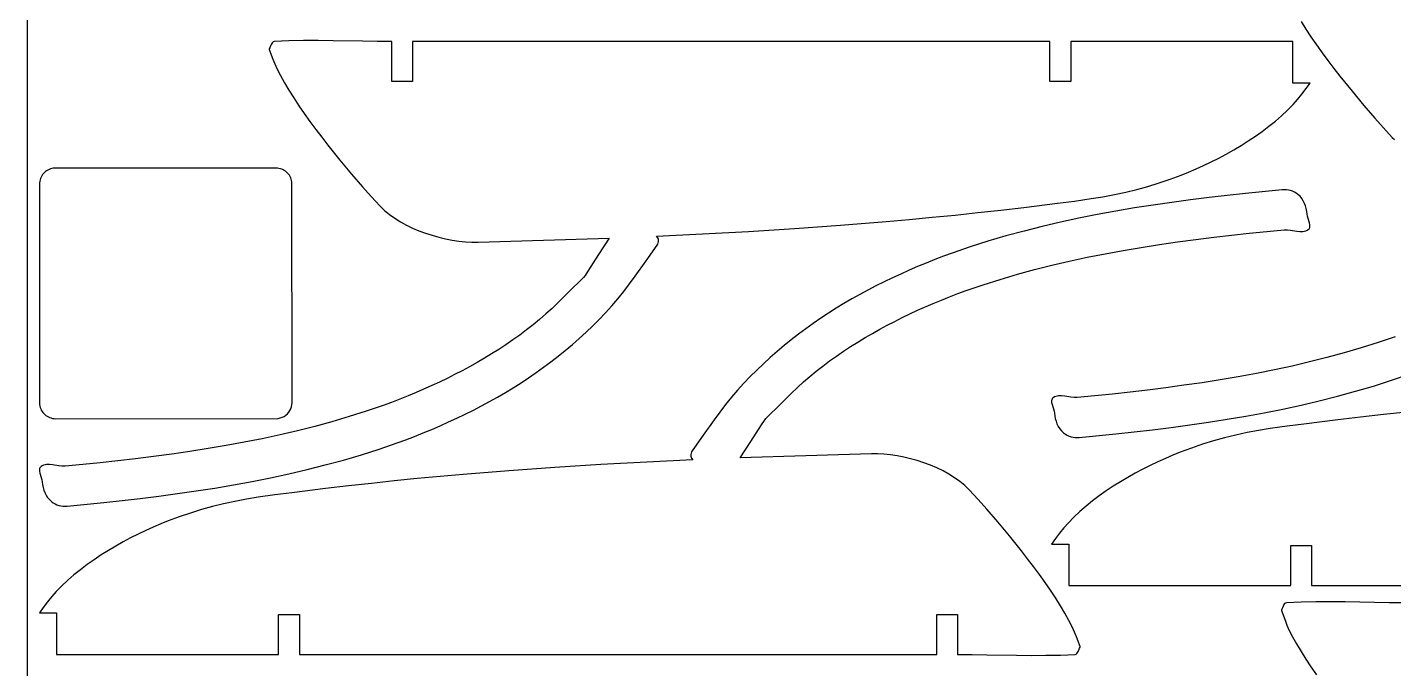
# Model space of a CAD drawing. Extents: x 169 to 749, y 15 to 895.
# Drawn here: x 458.7 to 629.6, y 694.1 to 774.3 of the extents above; entities that cross this region are included whole.
import ezdxf

# ---------------------------------------------------------------- set-up
doc = ezdxf.new("R2010")
doc.units = 0
doc.layers.get('0').update_dxf_attribs({"linetype": 'CONTINUOUS'})

msp = doc.modelspace()

# ---------------------------------------------------------------- linework, layer by layer
at = {"color": 0}
msp.add_line((458.703243, 895.036023), (458.703243, 15.036023), dxfattribs=at)
at = {"color": 4}
for p, q in [((617.967461, 774.991612), (618.571802, 774.036189)), ((618.571802, 774.036189), (619.217311, 773.063374)), ((489.278801, 772.262024), (489.208541, 772.130632)), ((489.362188, 772.370184), (489.278801, 772.262024)), ((489.46387, 772.445458), (489.362188, 772.370184)), ((489.589016, 772.478194), (489.46387, 772.445458)), ((491.421651, 772.561781), (489.589016, 772.478194)), ((493.255603, 772.601035), (491.421651, 772.561781)), ((495.090568, 772.606188), (493.255603, 772.601035)), ((496.926241, 772.587469), (495.090568, 772.606188)), ((500.598491, 772.519341), (496.926241, 772.587469)), ((502.434459, 772.490393), (500.598491, 772.519341)), ((504.269916, 772.478494), (502.434459, 772.490393)), ((504.269716, 767.477594), (504.269916, 772.478494)), ((506.870416, 772.478594), (506.870316, 767.477594)), ((586.578416, 772.480094), (506.870416, 772.478594)), ((586.578916, 767.479194), (586.578416, 772.480094)), ((616.933916, 772.480694), (589.178916, 772.480194)), ((589.178916, 772.480194), (589.179416, 767.479294)), ((616.934716, 767.280294), (616.933916, 772.480694)), ((619.217311, 773.063374), (619.897528, 772.079135)), ((488.955416, 771.565794), (488.950741, 771.533132)), ((488.950741, 771.533132), (488.961216, 771.498894)), ((489.024846, 771.693589), (488.955416, 771.565794)), ((488.961216, 771.498894), (489.409053, 770.289794)), ((489.086731, 771.836762), (489.024846, 771.693589)), ((489.208541, 772.130632), (489.086731, 771.836762)), ((619.897528, 772.079135), (620.605993, 771.089444)), ((620.605993, 771.089444), (621.336246, 770.10027)), ((489.409053, 770.289794), (489.643711, 769.68981)), ((489.643711, 769.68981), (489.905416, 769.101694)), ((489.905416, 769.101694), (490.347493, 768.234272)), ((621.336246, 770.10027), (622.081827, 769.117584)), ((622.081827, 769.117584), (622.836276, 768.147356)), ((490.347493, 768.234272), (490.850118, 767.331545)), ((490.850118, 767.331545), (491.406831, 766.399486)), ((506.870316, 767.477594), (504.269716, 767.477594)), ((589.179416, 767.479294), (586.578916, 767.479194)), ((619.094016, 767.280294), (616.934716, 767.280294)), ((618.5988, 766.603357), (619.094016, 767.280294)), ((622.836276, 768.147356), (624.345939, 766.268152)), ((491.406831, 766.399486), (492.011172, 765.444063)), ((492.011172, 765.444063), (492.656681, 764.471248)), ((617.528944, 765.243932), (618.072891, 765.914044)), ((618.072891, 765.914044), (618.5988, 766.603357)), ((624.345939, 766.268152), (625.813556, 764.51042)), ((492.656681, 764.471248), (493.336898, 763.487009)), ((615.542189, 763.218971), (616.280921, 763.912302)), ((616.280921, 763.912302), (616.979616, 764.624594)), ((616.979616, 764.624594), (617.528944, 765.243932)), ((625.813556, 764.51042), (627.187446, 762.92192)), ((493.336898, 763.487009), (494.045363, 762.497318)), ((494.045363, 762.497318), (494.775616, 761.508144)), ((613.958824, 761.891337), (614.766974, 762.545137)), ((614.766974, 762.545137), (615.542189, 763.218971)), ((627.187446, 762.92192), (628.270858, 761.704358)), ((494.775616, 761.508144), (495.521197, 760.525458)), ((495.521197, 760.525458), (496.275646, 759.55523)), ((611.37228, 760.055506), (612.257926, 760.645985)), ((612.257926, 760.645985), (613.121291, 761.258107)), ((613.121291, 761.258107), (613.958824, 761.891337)), ((628.270858, 761.704358), (629.380146, 760.51072)), ((629.380146, 760.51072), (629.652963, 760.238053)), ((496.275646, 759.55523), (497.78531, 757.676026)), ((608.617164, 758.419297), (609.548348, 758.941625)), ((609.548348, 758.941625), (610.467903, 759.487207)), ((610.467903, 759.487207), (611.37228, 760.055506)), ((497.78531, 757.676026), (499.252926, 755.918294)), ((604.847163, 756.573248), (605.789351, 756.997197)), ((605.789351, 756.997197), (606.734114, 757.446546)), ((606.734114, 757.446546), (607.677902, 757.920758)), ((607.677902, 757.920758), (608.617164, 758.419297)), ((460.294465, 755.205783), (460.250911, 755.023247)), ((460.351962, 755.380772), (460.294465, 755.205783)), ((460.4229, 755.547551), (460.351962, 755.380772)), ((460.506775, 755.705462), (460.4229, 755.547551)), ((460.603088, 755.853844), (460.506775, 755.705462)), ((460.711334, 755.992036), (460.603088, 755.853844)), ((460.831014, 756.119377), (460.711334, 755.992036)), ((460.961625, 756.235207), (460.831014, 756.119377)), ((461.102664, 756.338866), (460.961625, 756.235207)), ((461.253631, 756.429694), (461.102664, 756.338866)), ((461.414024, 756.507028), (461.253631, 756.429694)), ((461.583339, 756.57021), (461.414024, 756.507028)), ((461.761077, 756.618579), (461.583339, 756.57021)), ((461.946734, 756.651473), (461.761077, 756.618579)), ((489.772634, 756.670773), (461.946734, 756.651473)), ((489.968284, 756.656611), (489.772634, 756.670773)), ((490.157704, 756.627509), (489.968284, 756.656611)), ((490.340237, 756.583968), (490.157704, 756.627509)), ((490.51522, 756.526487), (490.340237, 756.583968)), ((490.681996, 756.455568), (490.51522, 756.526487)), ((490.839903, 756.371711), (490.681996, 756.455568)), ((490.988281, 756.275417), (490.839903, 756.371711)), ((491.126472, 756.167186), (490.988281, 756.275417)), ((491.253814, 756.047518), (491.126472, 756.167186)), ((491.369649, 755.916915), (491.253814, 756.047518)), ((491.473316, 755.775876), (491.369649, 755.916915)), ((491.564155, 755.624903), (491.473316, 755.775876)), ((491.641506, 755.464495), (491.564155, 755.624903)), ((491.70471, 755.295154), (491.641506, 755.464495)), ((491.753106, 755.11738), (491.70471, 755.295154)), ((499.252926, 755.918294), (500.626816, 754.329794)), ((600.213355, 754.811987), (601.595142, 755.284584)), ((601.595142, 755.284584), (602.984716, 755.803694)), ((602.984716, 755.803694), (603.911101, 756.175235)), ((603.911101, 756.175235), (604.847163, 756.573248)), ((460.2218, 754.833824), (460.207634, 754.638173)), ((460.207634, 754.638173), (460.226934, 727.109173)), ((460.250911, 755.023247), (460.2218, 754.833824)), ((491.786034, 754.931673), (491.753106, 755.11738)), ((491.805334, 727.365773), (491.786034, 754.931673)), ((500.626816, 754.329794), (501.710241, 753.112232)), ((594.640633, 753.348734), (596.052994, 753.654276)), ((596.052994, 753.654276), (597.448453, 753.998732)), ((597.448453, 753.998732), (598.833183, 754.384002)), ((598.833183, 754.384002), (600.213355, 754.811987)), ((611.0396, 753.499241), (608.754081, 753.257159)), ((615.613825, 753.953604), (611.0396, 753.499241)), ((615.878858, 753.96808), (615.613825, 753.953604)), ((616.141466, 753.958565), (615.878858, 753.96808)), ((616.400084, 753.924841), (616.141466, 753.958565)), ((616.65315, 753.866691), (616.400084, 753.924841)), ((616.899101, 753.7839), (616.65315, 753.866691)), ((617.136372, 753.676249), (616.899101, 753.7839)), ((617.363401, 753.543523), (617.136372, 753.676249)), ((617.578625, 753.385504), (617.363401, 753.543523)), ((501.710241, 753.112232), (502.819616, 751.918594)), ((502.819616, 751.918594), (503.092424, 751.645927)), ((580.437836, 751.416973), (583.298516, 751.752194)), ((583.298516, 751.752194), (587.523078, 752.272719)), ((587.523078, 752.272719), (589.633124, 752.550326)), ((589.633124, 752.550326), (591.740516, 752.846794)), ((591.740516, 752.846794), (593.205198, 753.080206)), ((593.205198, 753.080206), (594.640633, 753.348734)), ((599.469934, 752.047211), (597.135688, 751.684529)), ((601.806039, 752.383857), (599.469934, 752.047211)), ((604.140853, 752.697707), (601.806039, 752.383857)), ((606.471225, 752.992004), (604.140853, 752.697707)), ((608.754081, 753.257159), (606.471225, 752.992004)), ((617.844236, 753.137834), (617.578625, 753.385504)), ((618.069228, 752.866043), (617.844236, 753.137834)), ((618.256575, 752.573161), (618.069228, 752.866043)), ((618.40925, 752.262216), (618.256575, 752.573161)), ((618.530229, 751.936239), (618.40925, 752.262216)), ((618.622485, 751.598259), (618.530229, 751.936239)), ((503.092424, 751.645927), (503.379306, 751.381059)), ((503.379306, 751.381059), (503.992493, 750.875012)), ((503.992493, 750.875012), (504.65358, 750.401031)), ((504.65358, 750.401031), (505.356971, 749.959693)), ((566.109725, 749.989355), (568.978286, 750.243421)), ((568.978286, 750.243421), (571.845485, 750.512713)), ((571.845485, 750.512713), (574.711213, 750.797735)), ((574.711213, 750.797735), (577.575366, 751.098987)), ((577.575366, 751.098987), (580.437836, 751.416973)), ((590.17562, 750.407847), (587.880325, 749.908604)), ((592.48538, 750.868088), (590.17562, 750.407847)), ((594.806453, 751.292568), (592.48538, 750.868088)), ((597.135688, 751.684529), (594.806453, 751.292568)), ((618.688992, 751.251304), (618.622485, 751.598259)), ((618.732725, 750.898404), (618.688992, 751.251304)), ((618.777995, 750.648043), (618.732725, 750.898404)), ((618.855633, 750.381302), (618.777995, 750.648043)), ((619.028088, 749.837791), (618.855633, 750.381302)), ((505.356971, 749.959693), (506.097065, 749.551574)), ((506.097065, 749.551574), (506.868268, 749.177252)), ((506.868268, 749.177252), (507.664979, 748.837304)), ((507.664979, 748.837304), (508.481603, 748.532307)), ((508.481603, 748.532307), (509.312542, 748.262837)), ((537.372616, 748.175694), (543.124969, 748.444733)), ((543.124969, 748.444733), (548.87571, 748.756601)), ((548.87571, 748.756601), (554.623985, 749.115316)), ((554.623985, 749.115316), (560.368941, 749.524894)), ((560.368941, 749.524894), (566.109725, 749.989355)), ((583.338344, 748.800745), (581.073963, 748.184904)), ((585.608735, 749.374159), (583.338344, 748.800745)), ((587.880325, 749.908604), (585.608735, 749.374159)), ((609.276741, 748.290043), (611.476375, 748.535591)), ((611.476375, 748.535591), (613.678335, 748.758396)), ((613.678335, 748.758396), (615.882825, 748.953104)), ((615.882825, 748.953104), (616.263968, 748.954527)), ((616.263968, 748.954527), (616.655794, 748.912812)), ((616.655794, 748.912812), (617.446575, 748.787666)), ((617.446575, 748.787666), (617.833071, 748.748085)), ((617.833071, 748.748085), (618.205331, 748.753065)), ((618.205331, 748.753065), (618.384176, 748.779116)), ((618.384176, 748.779116), (618.557126, 748.82453)), ((618.557126, 748.82453), (618.723402, 748.892045)), ((618.723402, 748.892045), (618.882225, 748.984404)), ((618.882225, 748.984404), (618.968297, 749.058358)), ((618.968297, 749.058358), (619.029991, 749.144104)), ((619.082941, 749.580575), (619.028088, 749.837791)), ((619.029991, 749.144104), (619.069805, 749.240421)), ((619.069805, 749.240421), (619.090236, 749.346087)), ((619.090236, 749.346087), (619.082941, 749.580575)), ((509.312542, 748.262837), (510.152197, 748.029472)), ((510.152197, 748.029472), (510.994971, 747.832789)), ((510.994971, 747.832789), (511.835267, 747.673365)), ((511.835267, 747.673365), (512.667487, 747.551776)), ((512.667487, 747.551776), (513.486034, 747.4686)), ((513.486034, 747.4686), (514.285309, 747.424414)), ((514.285309, 747.424414), (515.059716, 747.419794)), ((515.059716, 747.419794), (519.157124, 747.518741)), ((519.157124, 747.518741), (523.253828, 747.642944)), ((523.253828, 747.642944), (531.446216, 747.924894)), ((531.446216, 747.924894), (530.124291, 745.848457)), ((536.086872, 745.079987), (537.448516, 747.020294)), ((537.537266, 747.937744), (537.372616, 748.175694)), ((537.448516, 747.020294), (537.537328, 747.170637)), ((537.608613, 747.815554), (537.537266, 747.937744)), ((537.537328, 747.170637), (537.601616, 747.335707)), ((537.601616, 747.335707), (537.638078, 747.508671)), ((537.643416, 747.682694), (537.608613, 747.815554)), ((537.638078, 747.508671), (537.643416, 747.682694)), ((576.582466, 746.812114), (574.364969, 746.048251)), ((578.8204, 747.523179), (576.582466, 746.812114)), ((581.073963, 748.184904), (578.8204, 747.523179)), ((595.73174, 746.375164), (597.995713, 746.755766)), ((597.995713, 746.755766), (600.264518, 747.107893)), ((600.264518, 747.107893), (602.536086, 747.434912)), ((602.536086, 747.434912), (604.808345, 747.740192)), ((604.808345, 747.740192), (607.079225, 748.027104)), ((607.079225, 748.027104), (609.276741, 748.290043)), ((530.124291, 745.848457), (528.787516, 743.781694)), ((534.716716, 743.144132), (536.086872, 745.079987)), ((572.172719, 745.228133), (571.087564, 744.795899)), ((573.265387, 745.64544), (572.172719, 745.228133)), ((574.364969, 746.048251), (573.265387, 745.64544)), ((586.825189, 744.520057), (588.989525, 745.028804)), ((588.989525, 745.028804), (591.226575, 745.515051)), ((591.226575, 745.515051), (593.47467, 745.962715)), ((593.47467, 745.962715), (595.73174, 746.375164)), ((528.438128, 743.259157), (528.248514, 743.009537)), ((528.787516, 743.781694), (528.438128, 743.259157)), ((567.915894, 743.427078), (566.877583, 742.945258)), ((568.960408, 743.894622), (567.915894, 743.427078)), ((570.010525, 744.348304), (568.960408, 743.894622)), ((571.087564, 744.795899), (570.010525, 744.348304)), ((580.360675, 742.759166), (582.506435, 743.388605)), ((582.506435, 743.388605), (584.662716, 743.974446)), ((584.662716, 743.974446), (586.825189, 744.520057)), ((528.038116, 742.778394), (526.556919, 741.311098)), ((528.248514, 743.009537), (528.038116, 742.778394)), ((533.29541, 741.249059), (534.015121, 742.189227)), ((534.015121, 742.189227), (534.716716, 743.144132)), ((564.821962, 741.937144), (563.805851, 741.410025)), ((565.846072, 742.448751), (564.821962, 741.937144)), ((566.877583, 742.945258), (565.846072, 742.448751)), ((576.118035, 741.356031), (578.229765, 742.082764)), ((578.229765, 742.082764), (580.360675, 742.759166)), ((525.068616, 739.849669), (524.312934, 739.13185)), ((526.556919, 741.311098), (525.068616, 739.849669)), ((531.780316, 739.431094), (532.552251, 740.328167)), ((532.552251, 740.328167), (533.29541, 741.249059)), ((561.800025, 740.307604), (560.811508, 739.731477)), ((562.798339, 740.866983), (561.800025, 740.307604)), ((563.805851, 741.410025), (562.798339, 740.866983)), ((571.969425, 739.738104), (572.995868, 740.164195)), ((572.995868, 740.164195), (574.029811, 740.575599)), ((574.029811, 740.575599), (575.070714, 740.972738)), ((575.070714, 740.972738), (576.118035, 741.356031)), ((523.544838, 738.428329), (522.76078, 737.743385)), ((524.312934, 739.13185), (523.544838, 738.428329)), ((530.211586, 737.756327), (531.006239, 738.584499)), ((531.006239, 738.584499), (531.780316, 739.431094)), ((558.86626, 738.527328), (557.910728, 737.898482)), ((559.833386, 739.138189), (558.86626, 738.527328)), ((560.811508, 739.731477), (559.833386, 739.138189)), ((568.113924, 737.981465), (569.069039, 738.440653)), ((569.069039, 738.440653), (570.030373, 738.886237)), ((570.030373, 738.886237), (571.969425, 739.738104)), ((521.121045, 736.429312), (520.271838, 735.795474)), ((521.957216, 737.081294), (521.121045, 736.429312)), ((522.76078, 737.743385), (521.957216, 737.081294)), ((528.565803, 736.154132), (529.39767, 736.946298)), ((529.39767, 736.946298), (530.211586, 737.756327)), ((556.036843, 736.585186), (555.119689, 735.899912)), ((556.96739, 737.251239), (556.036843, 736.585186)), ((557.910728, 737.898482), (556.96739, 737.251239)), ((564.367013, 736.001091), (565.291571, 736.518485)), ((565.291571, 736.518485), (566.224621, 737.02076)), ((566.224621, 737.02076), (567.165595, 737.508293)), ((567.165595, 737.508293), (568.113924, 737.981465)), ((519.410161, 735.179403), (518.536583, 734.580721)), ((520.271838, 735.795474), (519.410161, 735.179403)), ((526.853477, 734.622268), (527.717301, 735.379549)), ((527.717301, 735.379549), (528.565803, 736.154132)), ((554.216525, 735.195004), (553.325997, 734.47148)), ((555.119689, 735.899912), (554.216525, 735.195004)), ((561.649968, 734.354407), (562.545643, 734.919431)), ((562.545643, 734.919431), (563.451514, 735.4682)), ((563.451514, 735.4682), (564.367013, 736.001091)), ((627.632506, 734.862861), (625.501596, 734.186458)), ((629.744236, 735.589594), (627.632506, 734.862861)), ((516.755998, 733.434015), (515.850127, 732.885234)), ((517.651673, 733.999051), (516.755998, 733.434015)), ((518.536583, 734.580721), (517.651673, 733.999051)), ((524.181952, 732.453585), (525.085116, 733.158494)), ((525.085116, 733.158494), (525.975644, 733.88201)), ((525.975644, 733.88201), (526.853477, 734.622268)), ((551.58434, 732.973897), (550.735838, 732.199291)), ((552.448164, 733.731202), (551.58434, 732.973897)), ((553.325997, 734.47148), (552.448164, 733.731202)), ((559.029803, 732.558017), (559.89148, 733.174079)), ((559.89148, 733.174079), (560.765058, 733.772749)), ((560.765058, 733.772749), (561.649968, 734.354407)), ((621.199555, 732.971178), (619.037082, 732.425568)), ((623.355836, 733.557019), (621.199555, 732.971178)), ((625.501596, 734.186458), (623.355836, 733.557019)), ((513.07702, 731.332651), (512.136046, 730.845117)), ((514.01007, 731.83493), (513.07702, 731.332651)), ((514.934628, 732.352332), (514.01007, 731.83493)), ((515.850127, 732.885234), (514.934628, 732.352332)), ((522.334251, 731.102251), (523.264797, 731.768308)), ((523.264797, 731.768308), (524.181952, 732.453585)), ((549.903971, 731.407112), (549.090055, 730.597087)), ((550.735838, 732.199291), (549.903971, 731.407112)), ((556.540861, 730.610114), (557.344425, 731.272204)), ((557.344425, 731.272204), (558.180596, 731.924185)), ((558.180596, 731.924185), (559.029803, 732.558017)), ((614.635696, 731.430573), (612.3876, 730.98291)), ((616.872746, 731.91682), (614.635696, 731.430573)), ((619.037082, 732.425568), (616.872746, 731.91682)), ((510.232602, 729.912771), (509.271268, 729.467204)), ((511.187717, 730.371949), (510.232602, 729.912771)), ((512.136046, 730.845117), (511.187717, 730.371949)), ((519.468254, 729.215283), (520.435381, 729.82615)), ((520.435381, 729.82615), (521.390913, 730.455002)), ((521.390913, 730.455002), (522.334251, 731.102251)), ((548.295402, 729.768942), (547.521325, 728.922404)), ((549.090055, 730.597087), (548.295402, 729.768942)), ((554.988707, 729.221649), (555.756803, 729.92517)), ((555.756803, 729.92517), (556.540861, 730.610114)), ((605.597753, 729.837732), (603.326185, 729.510713)), ((607.866558, 730.189858), (605.597753, 729.837732)), ((610.130531, 730.570461), (607.866558, 730.189858)), ((612.3876, 730.98291), (610.130531, 730.570461)), ((627.041833, 729.422395), (629.279779, 730.133479)), ((629.279779, 730.133479), (631.497288, 730.897358)), ((506.305773, 728.189303), (505.271829, 727.777899)), ((507.332216, 728.615394), (506.305773, 728.189303)), ((509.271268, 729.467204), (507.332216, 728.615394)), ((516.503302, 727.486474), (517.501616, 728.045857)), ((517.501616, 728.045857), (518.490133, 728.621989)), ((518.490133, 728.621989), (519.468254, 729.215283)), ((546.74939, 728.025302), (546.006231, 727.104396)), ((547.521325, 728.922404), (546.74939, 728.025302)), ((552.744722, 727.042401), (554.233025, 728.503829)), ((554.233025, 728.503829), (554.988707, 729.221649)), ((586.893974, 727.887267), (586.83228, 727.80152)), ((586.980046, 727.96122), (586.893974, 727.887267)), ((587.138869, 728.053579), (586.980046, 727.96122)), ((587.305145, 728.121095), (587.138869, 728.053579)), ((587.478095, 728.166508), (587.305145, 728.121095)), ((587.656939, 728.19256), (587.478095, 728.166508)), ((588.0292, 728.197539), (587.656939, 728.19256)), ((588.415696, 728.157958), (588.0292, 728.197539)), ((589.206477, 728.032813), (588.415696, 728.157958)), ((589.598303, 727.991098), (589.206477, 728.032813)), ((589.979446, 727.99252), (589.598303, 727.991098)), ((592.183936, 728.187228), (589.979446, 727.99252)), ((594.385896, 728.410033), (592.183936, 728.187228)), ((596.58553, 728.655581), (594.385896, 728.410033)), ((598.783046, 728.91852), (596.58553, 728.655581)), ((601.053926, 729.205432), (598.783046, 728.91852)), ((603.326185, 729.510713), (601.053926, 729.205432)), ((620.253508, 727.57137), (622.523885, 728.144795)), ((622.523885, 728.144795), (624.788264, 728.760652)), ((624.788264, 728.760652), (627.041833, 729.422395)), ((460.226934, 727.109173), (460.259835, 726.922464)), ((460.259835, 726.922464), (460.30839, 726.743225)), ((460.30839, 726.743225), (460.371913, 726.572019)), ((460.371913, 726.572019), (460.449714, 726.409408)), ((460.449714, 726.409408), (460.541106, 726.255955)), ((460.541106, 726.255955), (460.645401, 726.112223)), ((491.235325, 725.950354), (491.403996, 726.140625)), ((491.403996, 726.140625), (491.542309, 726.345548)), ((491.542309, 726.345548), (491.650932, 726.567825)), ((491.650932, 726.567825), (491.730531, 726.810154)), ((491.730531, 726.810154), (491.781776, 727.075237)), ((491.781776, 727.075237), (491.805334, 727.365773)), ((501.071876, 726.270735), (498.940966, 725.594332)), ((503.183606, 726.997468), (501.071876, 726.270735)), ((504.230927, 727.380761), (503.183606, 726.997468)), ((505.271829, 727.777899), (504.230927, 727.380761)), ((513.455569, 725.904705), (514.479679, 726.41631)), ((514.479679, 726.41631), (515.49579, 726.943429)), ((515.49579, 726.943429), (516.503302, 727.486474)), ((545.28652, 726.164222), (544.584925, 725.209316)), ((546.006231, 727.104396), (545.28652, 726.164222)), ((551.263525, 725.575104), (552.744722, 727.042401)), ((586.792466, 727.705203), (586.772035, 727.599538)), ((586.772035, 727.599538), (586.77933, 727.36505)), ((586.77933, 727.36505), (586.834183, 727.107833)), ((586.83228, 727.80152), (586.792466, 727.705203)), ((586.834183, 727.107833), (587.006638, 726.564322)), ((587.006638, 726.564322), (587.084276, 726.297582)), ((587.084276, 726.297582), (587.129546, 726.04722)), ((613.376877, 726.07748), (615.686647, 726.537706)), ((615.686647, 726.537706), (617.981946, 727.03692)), ((617.981946, 727.03692), (620.253508, 727.57137)), ((631.146437, 726.14789), (628.282284, 725.846637)), ((460.645401, 726.112223), (460.761911, 725.978775)), ((460.761911, 725.978775), (460.889947, 725.856173)), ((460.889947, 725.856173), (461.028822, 725.744981)), ((461.028822, 725.744981), (461.177847, 725.645761)), ((461.177847, 725.645761), (461.336336, 725.559076)), ((461.336336, 725.559076), (461.503598, 725.485489)), ((461.503598, 725.485489), (461.678948, 725.425562)), ((461.678948, 725.425562), (461.861695, 725.379859)), ((461.861695, 725.379859), (462.051154, 725.348941)), ((462.051154, 725.348941), (462.246634, 725.333373)), ((462.246634, 725.333373), (490.066334, 725.352473)), ((490.066334, 725.352473), (490.804234, 725.602973)), ((490.804234, 725.602973), (491.035627, 725.772037)), ((491.035627, 725.772037), (491.235325, 725.950354)), ((496.795206, 724.964894), (494.638925, 724.379052)), ((498.940966, 725.594332), (496.795206, 724.964894)), ((509.291116, 724.005194), (510.341233, 724.45886)), ((510.341233, 724.45886), (511.385747, 724.926392)), ((511.385747, 724.926392), (512.424058, 725.408203)), ((512.424058, 725.408203), (513.455569, 725.904705)), ((544.584925, 725.209316), (543.214769, 723.273456)), ((549.17735, 722.505041), (550.514125, 724.571804)), ((550.514125, 724.571804), (550.863513, 725.094341)), ((550.863513, 725.094341), (551.053127, 725.343962)), ((551.053127, 725.343962), (551.263525, 725.575104)), ((587.129546, 726.04722), (587.173279, 725.69432)), ((587.173279, 725.69432), (587.239786, 725.347364)), ((587.239786, 725.347364), (587.332042, 725.00938)), ((587.332042, 725.00938), (587.453021, 724.683395)), ((587.453021, 724.683395), (587.605696, 724.372439)), ((601.721389, 724.247888), (604.056189, 724.561724)), ((604.056189, 724.561724), (606.392293, 724.898364)), ((606.392293, 724.898364), (608.726546, 725.261045)), ((608.726546, 725.261045), (611.055792, 725.653005)), ((611.055792, 725.653005), (613.376877, 726.07748)), ((618.334572, 724.672905), (616.224526, 724.395299)), ((622.559134, 725.19343), (618.334572, 724.672905)), ((625.419814, 725.528651), (622.559134, 725.19343)), ((628.282284, 725.846637), (625.419814, 725.528651)), ((488.075066, 722.838447), (485.826971, 722.390784)), ((490.312116, 723.324694), (488.075066, 722.838447)), ((492.476452, 723.833442), (490.312116, 723.324694)), ((494.638925, 724.379052), (492.476452, 723.833442)), ((504.936672, 722.305232), (506.036254, 722.708049)), ((506.036254, 722.708049), (507.128922, 723.125361)), ((507.128922, 723.125361), (508.214077, 723.557599)), ((508.214077, 723.557599), (509.291116, 724.005194)), ((543.214769, 723.273456), (541.853125, 721.333104)), ((587.605696, 724.372439), (587.793043, 724.079539)), ((587.793043, 724.079539), (588.018034, 723.807724)), ((588.018034, 723.807724), (588.283646, 723.56002)), ((588.283646, 723.56002), (588.49887, 723.402006)), ((588.49887, 723.402006), (588.725899, 723.269289)), ((588.725899, 723.269289), (588.96317, 723.161651)), ((588.96317, 723.161651), (589.209121, 723.07887)), ((589.209121, 723.07887), (589.462187, 723.020727)), ((589.462187, 723.020727), (589.720805, 722.987002)), ((589.720805, 722.987002), (589.983413, 722.977473)), ((589.983413, 722.977473), (590.248446, 722.99192)), ((590.248446, 722.99192), (594.822671, 723.446333)), ((594.822671, 723.446333), (597.108189, 723.688422)), ((597.108189, 723.688422), (599.391046, 723.95362)), ((599.391046, 723.95362), (601.721389, 724.247888)), ((608.409197, 722.946892), (607.024467, 722.561622)), ((609.804656, 723.291349), (608.409197, 722.946892)), ((611.217017, 723.596891), (609.804656, 723.291349)), ((612.652452, 723.865418), (611.217017, 723.596891)), ((614.117134, 724.09883), (612.652452, 723.865418)), ((616.224526, 724.395299), (614.117134, 724.09883)), ((479.037123, 721.245606), (476.765555, 720.918587)), ((481.305928, 721.597732), (479.037123, 721.245606)), ((483.569901, 721.978335), (481.305928, 721.597732)), ((485.826971, 722.390784), (483.569901, 721.978335)), ((500.481241, 720.830269), (502.719175, 721.541353)), ((502.719175, 721.541353), (504.936672, 722.305232)), ((541.700025, 721.017741), (541.663563, 720.844812)), ((541.764313, 721.182777), (541.700025, 721.017741)), ((541.853125, 721.333104), (541.764313, 721.182777)), ((547.855425, 720.428604), (549.17735, 722.505041)), ((602.872934, 721.14193), (601.946549, 720.77039)), ((604.262508, 721.66104), (602.872934, 721.14193)), ((605.644295, 722.133638), (604.262508, 721.66104)), ((607.024467, 722.561622), (605.644295, 722.133638)), ((460.333344, 719.295141), (460.27165, 719.209394)), ((460.419416, 719.369094), (460.333344, 719.295141)), ((460.578239, 719.461453), (460.419416, 719.369094)), ((460.744515, 719.528969), (460.578239, 719.461453)), ((460.917465, 719.574382), (460.744515, 719.528969)), ((461.09631, 719.600434), (460.917465, 719.574382)), ((461.46857, 719.605413), (461.09631, 719.600434)), ((461.855066, 719.565832), (461.46857, 719.605413)), ((462.645847, 719.440687), (461.855066, 719.565832)), ((463.037673, 719.398972), (462.645847, 719.440687)), ((463.418816, 719.400394), (463.037673, 719.398972)), ((465.623306, 719.595102), (463.418816, 719.400394)), ((467.825266, 719.817907), (465.623306, 719.595102)), ((470.0249, 720.063455), (467.825266, 719.817907)), ((472.222416, 720.326394), (470.0249, 720.063455)), ((474.493296, 720.613306), (472.222416, 720.326394)), ((476.765555, 720.918587), (474.493296, 720.613306)), ((493.692906, 718.979244), (495.963297, 719.552669)), ((495.963297, 719.552669), (498.227678, 720.168527)), ((498.227678, 720.168527), (500.481241, 720.830269)), ((530.425931, 719.596898), (524.677656, 719.238183)), ((536.176672, 719.908766), (530.425931, 719.596898)), ((541.929025, 720.177804), (536.176672, 719.908766)), ((541.663563, 720.844812), (541.658225, 720.670804)), ((541.658225, 720.670804), (541.693028, 720.537945)), ((541.693028, 720.537945), (541.764375, 720.415754)), ((541.764375, 720.415754), (541.929025, 720.177804)), ((556.047813, 720.710554), (547.855425, 720.428604)), ((560.144517, 720.834757), (556.047813, 720.710554)), ((564.241925, 720.933704), (560.144517, 720.834757)), ((565.016332, 720.929085), (564.241925, 720.933704)), ((565.815607, 720.884898), (565.016332, 720.929085)), ((566.634153, 720.801722), (565.815607, 720.884898)), ((567.466374, 720.680134), (566.634153, 720.801722)), ((568.30667, 720.520709), (567.466374, 720.680134)), ((569.149444, 720.324026), (568.30667, 720.520709)), ((569.989099, 720.090661), (569.149444, 720.324026)), ((570.820038, 719.821191), (569.989099, 720.090661)), ((571.636662, 719.516194), (570.820038, 719.821191)), ((572.433373, 719.176246), (571.636662, 719.516194)), ((599.123536, 719.499078), (598.179748, 719.024866)), ((600.068299, 719.948427), (599.123536, 719.499078)), ((601.010487, 720.372377), (600.068299, 719.948427)), ((601.946549, 720.77039), (601.010487, 720.372377)), ((460.231836, 719.113077), (460.211405, 719.007412)), ((460.211405, 719.007412), (460.2187, 718.772924)), ((460.2187, 718.772924), (460.273553, 718.515707)), ((460.27165, 719.209394), (460.231836, 719.113077)), ((460.273553, 718.515707), (460.446008, 717.972196)), ((460.446008, 717.972196), (460.523646, 717.705456)), ((460.523646, 717.705456), (460.568916, 717.455094)), ((486.816261, 717.485354), (489.126021, 717.94558)), ((489.126021, 717.94558), (491.421316, 718.444794)), ((491.421316, 718.444794), (493.692906, 718.979244)), ((507.456156, 717.840785), (504.590428, 717.555764)), ((510.323355, 718.110078), (507.456156, 717.840785)), ((513.191916, 718.364144), (510.323355, 718.110078)), ((518.9327, 718.828604), (513.191916, 718.364144)), ((524.677656, 719.238183), (518.9327, 718.828604)), ((573.204576, 718.801924), (572.433373, 719.176246)), ((573.94467, 718.393806), (573.204576, 718.801924)), ((574.64806, 717.952467), (573.94467, 718.393806)), ((575.309148, 717.478486), (574.64806, 717.952467)), ((596.309302, 718.003999), (595.389747, 717.458417)), ((597.240486, 718.526328), (596.309302, 718.003999)), ((598.179748, 719.024866), (597.240486, 718.526328)), ((460.568916, 717.455094), (460.612649, 717.102194)), ((460.612649, 717.102194), (460.679156, 716.755238)), ((460.679156, 716.755238), (460.771412, 716.417254)), ((460.771412, 716.417254), (460.892391, 716.091269)), ((460.892391, 716.091269), (461.045066, 715.780313)), ((475.160788, 715.655762), (477.495602, 715.969598)), ((477.495602, 715.969598), (479.831707, 716.306238)), ((479.831707, 716.306238), (482.165953, 716.668919)), ((482.165953, 716.668919), (484.495188, 717.060879)), ((484.495188, 717.060879), (486.816261, 717.485354)), ((491.778563, 716.080729), (489.668517, 715.803116)), ((496.003125, 716.601304), (491.778563, 716.080729)), ((498.863805, 716.936525), (496.003125, 716.601304)), ((501.726275, 717.254511), (498.863805, 716.936525)), ((504.590428, 717.555764), (501.726275, 717.254511)), ((575.922335, 716.972439), (575.309148, 717.478486)), ((576.209217, 716.707572), (575.922335, 716.972439)), ((576.482025, 716.434904), (576.209217, 716.707572)), ((577.5914, 715.241191), (576.482025, 716.434904)), ((593.599724, 716.29964), (592.736359, 715.687517)), ((594.48537, 716.890119), (593.599724, 716.29964)), ((595.389747, 717.458417), (594.48537, 716.890119)), ((461.045066, 715.780313), (461.232413, 715.487413)), ((461.232413, 715.487413), (461.457404, 715.215598)), ((461.457404, 715.215598), (461.723016, 714.967894)), ((461.723016, 714.967894), (461.93824, 714.80988)), ((461.93824, 714.80988), (462.165269, 714.677163)), ((462.165269, 714.677163), (462.40254, 714.569525)), ((462.40254, 714.569525), (462.648491, 714.486744)), ((462.648491, 714.486744), (462.901557, 714.428602)), ((462.901557, 714.428602), (463.160175, 714.394876)), ((463.160175, 714.394876), (463.422783, 714.385347)), ((463.422783, 714.385347), (463.687816, 714.399794)), ((463.687816, 714.399794), (468.262041, 714.854207)), ((468.262041, 714.854207), (470.54756, 715.096296)), ((470.54756, 715.096296), (472.830416, 715.361494)), ((472.830416, 715.361494), (475.160788, 715.655762)), ((481.853188, 714.354754), (480.468458, 713.969491)), ((483.248647, 714.699198), (481.853188, 714.354754)), ((484.661008, 715.004723), (483.248647, 714.699198)), ((486.096443, 715.273225), (484.661008, 715.004723)), ((487.561125, 715.506604), (486.096443, 715.273225)), ((489.668517, 715.803116), (487.561125, 715.506604)), ((578.674825, 714.023704), (577.5914, 715.241191)), ((591.090676, 714.400488), (590.315461, 713.726654)), ((591.898826, 715.054288), (591.090676, 714.400488)), ((592.736359, 715.687517), (591.898826, 715.054288)), ((476.316925, 712.549804), (475.39054, 712.178264)), ((477.706499, 713.068914), (476.316925, 712.549804)), ((479.088286, 713.54151), (477.706499, 713.068914)), ((480.468458, 713.969491), (479.088286, 713.54151)), ((580.048715, 712.435205), (578.674825, 714.023704)), ((589.576729, 713.033322), (588.878034, 712.32103)), ((590.315461, 713.726654), (589.576729, 713.033322)), ((472.567527, 710.906952), (471.623739, 710.43274)), ((473.51229, 711.356301), (472.567527, 710.906952)), ((474.454478, 711.780251), (473.51229, 711.356301)), ((475.39054, 712.178264), (474.454478, 711.780251)), ((581.516331, 710.677471), (580.048715, 712.435205)), ((587.784759, 711.03158), (587.25885, 710.342267)), ((588.328706, 711.701692), (587.784759, 711.03158)), ((588.878034, 712.32103), (588.328706, 711.701692)), ((469.753293, 709.411873), (468.833738, 708.866291)), ((470.684477, 709.934202), (469.753293, 709.411873)), ((471.623739, 710.43274), (470.684477, 709.934202)), ((583.025995, 708.798264), (581.516331, 710.677471)), ((587.25885, 710.342267), (586.763634, 709.66533)), ((586.763634, 709.66533), (588.922934, 709.66533)), ((588.922934, 709.66533), (588.923734, 704.46493)), ((616.678234, 709.46633), (619.278734, 709.46643)), ((616.678734, 704.46543), (616.678234, 709.46633)), ((619.278734, 709.46643), (619.279234, 704.46553)), ((467.043715, 707.707514), (466.18035, 707.095391)), ((467.929361, 708.297993), (467.043715, 707.707514)), ((468.833738, 708.866291), (467.929361, 708.297993)), ((583.780444, 707.828032), (583.025995, 708.798264)), ((584.526025, 706.845341), (583.780444, 707.828032)), ((464.534667, 705.808362), (463.759452, 705.134528)), ((465.342817, 706.462162), (464.534667, 705.808362)), ((466.18035, 707.095391), (465.342817, 706.462162)), ((585.256278, 705.856162), (584.526025, 706.845341)), ((585.964743, 704.866465), (585.256278, 705.856162)), ((463.02072, 704.441196), (462.322025, 703.728904)), ((463.759452, 705.134528), (463.02072, 704.441196)), ((586.64496, 703.882218), (585.964743, 704.866465)), ((588.923734, 704.46493), (616.678734, 704.46543)), ((619.279234, 704.46553), (698.987234, 704.46703)), ((461.22875, 702.439454), (460.702841, 701.750141)), ((461.772697, 703.109566), (461.22875, 702.439454)), ((462.322025, 703.728904), (461.772697, 703.109566)), ((587.290469, 702.909393), (586.64496, 703.882218)), ((587.89481, 701.953959), (587.290469, 702.909393)), ((615.922818, 702.212645), (615.839431, 702.104498)), ((616.0245, 702.28791), (615.922818, 702.212645)), ((616.149646, 702.320642), (616.0245, 702.28791)), ((617.982281, 702.404229), (616.149646, 702.320642)), ((619.816233, 702.443483), (617.982281, 702.404229)), ((621.651198, 702.448636), (619.816233, 702.443483)), ((623.486871, 702.429917), (621.651198, 702.448636)), ((627.159121, 702.361789), (623.486871, 702.429917)), ((628.995089, 702.33284), (627.159121, 702.361789)), ((630.830546, 702.320942), (628.995089, 702.33284)), ((460.702841, 701.750141), (460.207625, 701.073204)), ((460.207625, 701.073204), (462.366925, 701.073204)), ((462.366925, 701.073204), (462.367725, 695.872804)), ((490.122725, 695.873304), (490.122225, 700.874204)), ((490.122225, 700.874204), (492.722725, 700.874204)), ((492.722725, 700.874204), (492.723225, 695.873304)), ((572.431225, 695.874904), (572.431325, 700.875904)), ((572.431325, 700.875904), (575.031925, 700.875904)), ((575.031925, 700.875904), (575.031725, 695.875004)), ((588.451523, 701.021886), (587.89481, 701.953959)), ((588.954148, 700.119145), (588.451523, 701.021886)), ((615.516046, 701.408242), (615.511371, 701.375617)), ((615.511371, 701.375617), (615.521846, 701.341342)), ((615.585476, 701.536065), (615.516046, 701.408242)), ((615.521846, 701.341342), (615.969683, 700.132255)), ((615.647361, 701.679252), (615.585476, 701.536065)), ((615.769171, 701.973117), (615.647361, 701.679252)), ((615.839431, 702.104498), (615.769171, 701.973117)), ((589.396225, 699.251704), (588.954148, 700.119145)), ((589.65793, 698.663646), (589.396225, 699.251704)), ((615.969683, 700.132255), (616.204341, 699.5323)), ((616.204341, 699.5323), (616.466046, 698.944242)), ((616.466046, 698.944242), (616.908123, 698.076802)), ((589.892588, 698.063691), (589.65793, 698.663646)), ((590.340425, 696.854604), (589.892588, 698.063691)), ((616.908123, 698.076802), (617.410748, 697.17406)), ((617.410748, 697.17406), (617.967461, 696.241987)), ((462.367725, 695.872804), (490.122725, 695.873304)), ((492.723225, 695.873304), (572.431225, 695.874904)), ((575.031725, 695.875004), (576.867182, 695.863106)), ((576.867182, 695.863106), (578.70315, 695.834157)), ((578.70315, 695.834157), (582.3754, 695.766029)), ((582.3754, 695.766029), (584.211073, 695.747311)), ((584.211073, 695.747311), (586.046038, 695.752463)), ((586.046038, 695.752463), (587.87999, 695.791718)), ((587.87999, 695.791718), (589.712625, 695.875304)), ((589.712625, 695.875304), (589.837771, 695.908036)), ((589.837771, 695.908036), (589.939453, 695.983301)), ((589.939453, 695.983301), (590.02284, 696.091448)), ((590.02284, 696.091448), (590.0931, 696.222829)), ((590.0931, 696.222829), (590.21491, 696.516695)), ((590.21491, 696.516695), (590.276795, 696.659881)), ((590.276795, 696.659881), (590.346225, 696.787704)), ((590.3509, 696.820329), (590.340425, 696.854604)), ((590.346225, 696.787704), (590.3509, 696.820329)), ((617.967461, 696.241987), (618.571802, 695.286553)), ((618.571802, 695.286553), (619.217311, 694.313728)), ((619.217311, 694.313728), (619.897528, 693.329482))]:
    msp.add_line(p, q, dxfattribs=at)

doc.saveas('drawing.dxf')
